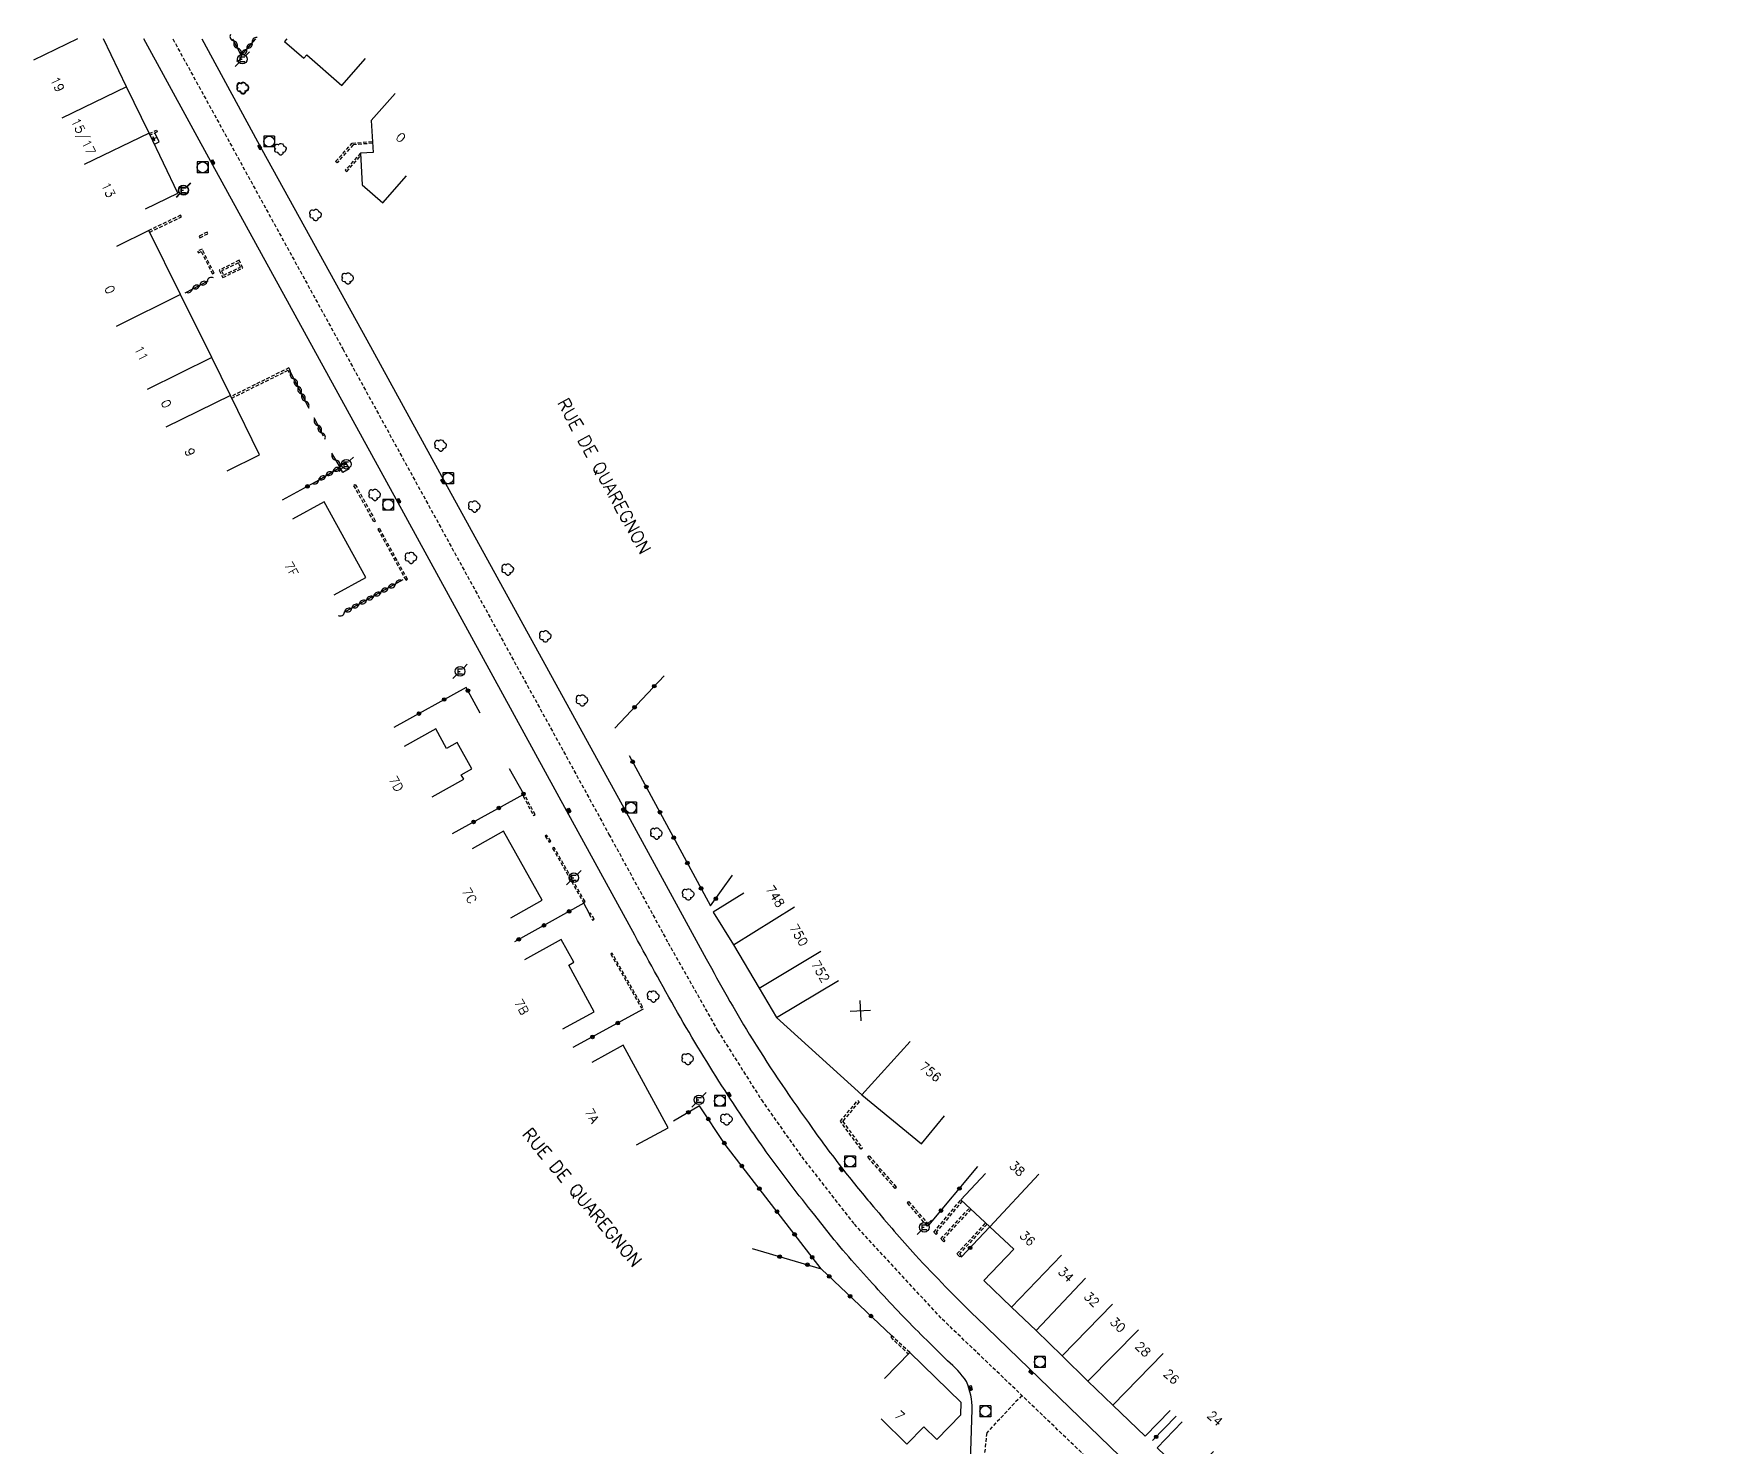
# Model space of a CAD drawing. Header units: millimetres. Extents: x 115000 to 116001, y 121999 to 123001.
# Drawn here: x 115766.2 to 116000, y 122804.6 to 123000.7 of the extents above; entities that cross this region are included whole.
import ezdxf
from ezdxf.enums import TextEntityAlignment as Align

# ---------------------------------------------------------------- set-up
doc = ezdxf.new("R2010")
doc.units = ezdxf.units.MM
doc.linetypes.add('DASHED', pattern=[0.75, 0.5, -0.25])
doc.layers.get('0').update_dxf_attribs({"linetype": 'CONTINUOUS'})
for name, color, linetype in [('W0001', 6, 'DASHED'), ('W0008', 7, 'CONTINUOUS'), ('W0100', 7, 'CONTINUOUS'), ('W0112', 1, 'DASHED'), ('W0300', 7, 'CONTINUOUS'), ('W0310', 3, 'CONTINUOUS'), ('W0322', 7, 'CONTINUOUS'), ('W0400', 7, 'CONTINUOUS'), ('W0420', 7, 'CONTINUOUS'), ('W0471', 7, 'CONTINUOUS'), ('W0989', 7, 'CONTINUOUS'), ('W0991', 7, 'CONTINUOUS'), ('W1102', 7, 'CONTINUOUS')]:
    doc.layers.add(name, color=color, linetype=linetype)
doc.styles.get("Standard").update_dxf_attribs({"font": 'romans.shx', "width": 0.85})

# ---------------------------------------------------------------- blocks, each defined once
blk = doc.blocks.new('t322o')
at = {"color": 0, "linetype": 'Continuous'}
for radius in [0.25, 0.15]:
    blk.add_circle((0, 0), radius, dxfattribs=at)
blk = doc.blocks.new('t310o')
at = {"color": 0, "linetype": 'Continuous'}
for centre, start, end in [((-0.5, 0.38), 216.8699, 323.1304), ((0.5, -0.37), 36.8699, 143.1303)]:
    blk.add_arc(centre, 0.625, start, end, dxfattribs=at)
blk = doc.blocks.new('t991o')
at = {"color": 0, "linetype": 'Continuous'}
for p, q in [((-1, 1), (1, -1)), ((-1, -1), (1, 1))]:
    blk.add_line(p, q, dxfattribs=at)
blk = doc.blocks.new('T471')
for p, q in [((-0.333334, 0.333334), (-0.333334, -0.333334)), ((-0.333334, 0.333334), (0.333334, 0.333334)), ((-0.333334, 0), (0, 0)), ((0.500001, 0.500001), (1.000002, 1.000002)), ((-0.500001, -0.500001), (-1.000002, -1.000002)), ((-0.333334, -0.333334), (0.333334, -0.333334))]:
    blk.add_line(p, q)
blk.add_ellipse((0, 0), major_axis=(0.471405, 0.471405), ratio=1, start_param=5.4977871438, end_param=11.780972451)
blk = doc.blocks.new('T300')
for p, q in [((-0.8, 0.51), (-0.86, 0.34)), ((-0.86, 0.34), (-0.86, 0.17)), ((-0.86, 0.17), (-0.74, 0.06)), ((-0.69, 0.63), (-0.8, 0.51)), ((-0.8, -0.06), (-0.74, 0.06)), ((-0.74, 0.06), (-0.69, 0.11)), ((-0.57, 0.69), (-0.69, 0.63)), ((-0.46, 0.69), (-0.57, 0.69)), ((-0.29, 0.63), (-0.46, 0.69)), ((-0.29, 0.63), (-0.17, 0.74)), ((-0.23, 0.57), (-0.29, 0.63)), ((-0.17, 0.74), (-0.06, 0.8)), ((-0.06, 0.8), (0.06, 0.8)), ((0.06, 0.8), (0.23, 0.74)), ((0.23, 0.74), (0.34, 0.63)), ((0.34, 0.63), (0.4, 0.51)), ((0.46, 0.46), (0.34, 0.46)), ((0.4, 0.51), (0.4, 0.46)), ((0.57, 0.4), (0.46, 0.46)), ((0.57, 0.4), (0.69, 0.29)), ((0.69, 0.29), (0.74, 0.17)), ((0.74, 0.06), (0.69, -0.17)), ((0.74, 0.17), (0.74, 0.06)), ((-0.8, -0.17), (-0.8, -0.06)), ((-0.8, -0.23), (-0.8, -0.17)), ((-0.74, -0.34), (-0.8, -0.23)), ((-0.69, -0.4), (-0.74, -0.34)), ((-0.51, -0.46), (-0.69, -0.4)), ((-0.4, -0.46), (-0.51, -0.46)), ((-0.4, -0.46), (-0.34, -0.46)), ((-0.34, -0.46), (-0.34, -0.4)), ((-0.34, -0.51), (-0.34, -0.46)), ((-0.29, -0.63), (-0.34, -0.51)), ((-0.17, -0.74), (-0.29, -0.63)), ((-0.06, -0.8), (-0.17, -0.74)), ((0.06, -0.8), (-0.06, -0.8)), ((0.17, -0.74), (0.06, -0.8)), ((0.23, -0.69), (0.17, -0.74)), ((0.29, -0.46), (0.23, -0.46)), ((0.29, -0.63), (0.23, -0.69)), ((0.46, -0.4), (0.29, -0.46)), ((0.34, -0.51), (0.29, -0.63)), ((0.34, -0.51), (0.34, -0.46)), ((0.57, -0.34), (0.46, -0.4)), ((0.63, -0.29), (0.57, -0.34)), ((0.69, -0.17), (0.63, -0.29))]:
    blk.add_line(p, q)
blk = doc.blocks.new('T420')
for p, q in [((0.75, 0.75), (-0.75, 0.75)), ((-0.75, 0.75), (-0.75, -0.75)), ((0.75, 0.75), (0.75, -0.75)), ((0.75, -0.75), (-0.75, -0.75))]:
    blk.add_line(p, q)
blk.add_ellipse((0, 0), major_axis=(-0.53, 0.53), ratio=1, start_param=3.926991, end_param=10.210176)
blk = doc.blocks.new('T400')
for p, q in [((-0.15, 0.3), (0.15, 0.3)), ((-0.15, -0.25), (-0.15, 0.3)), ((-0.15, 0.15), (0.15, 0.15)), ((-0.15, 0), (0.15, 0)), ((0.15, 0.3), (0.15, -0.25)), ((-0.15, -0.15), (0.15, -0.15)), ((-0.15, -0.25), (-0.15, -0.3)), ((-0.15, -0.3), (0.15, -0.3)), ((0.15, -0.3), (0.15, -0.25))]:
    blk.add_line(p, q)
blk = doc.blocks.new('t112o')
at = {"color": 0, "linetype": 'Continuous'}
for p, q in [((-0.5, 0.5), (0.5, 0.5)), ((-0.5, -0.5), (-0.5, 0.5)), ((0.5, 0.5), (0.5, -0.5)), ((0.5, -0.5), (-0.5, -0.5))]:
    blk.add_line(p, q, dxfattribs=at)

msp = doc.modelspace()

# ---------------------------------------------------------------- linework, layer by layer
at = {"layer": 'W0001'}
for points in [[(115785.56, 123000), (115809.17, 122956.95), (115846.12, 122889.56), (115854.34, 122874.49), (115861.2, 122862.32), (115867.28, 122852.7), (115872.88, 122844.77), (115880.1, 122835.53)], [(116000, 122720.2), (115975.06, 122742.53), (115960.77, 122756.36), (115914.41, 122801.15), (115892.24, 122822.39), (115880.1, 122835.53)], [(115903.44, 122811.66), (115902.41, 122810.58), (115898.56, 122806.46), (115897.92, 122800.32), (115897.1, 122776.05), (115895.45, 122729.35), (115894.62, 122702.88), (115894.44, 122683.28), (115892.42, 122639.87), (115891.51, 122627.42), (115889.13, 122609.38), (115886.74, 122593.99), (115874.56, 122536.94)]]:
    msp.add_lwpolyline(points, dxfattribs=at)
at = {"layer": 'W0008', "flags": 128}
for points in [[(115877.38, 122833.25), (115874.71, 122836.68, -0.0146), (115867.96, 122845.5, -0.012), (115862.66, 122853.31, -0.0128), (115856.04, 122864.13, -0.0059), (115849.7, 122875.56), (115840.29, 122892.8), (115816.57, 122936.11), (115791.13, 122982.48), (115781.52, 123000)], [(115789.57, 123000), (115797.93, 122984.65), (115812.51, 122958.23), (115823.39, 122938.35), (115848.22, 122893.15), (115859.62, 122872.28, 0.0109), (115865.58, 122861.84, 0.0176), (115873.8, 122849.54, 0.011), (115878.71, 122842.9, 0.008743), (115882.85, 122837.85)], [(115882.85, 122837.85, 0.0092), (115888.68, 122831.14, 0.0125), (115897.14, 122822.46), (115897.14, 122822.46), (115904.44, 122815.4), (115936.61, 122784.28), (115963.89, 122757.85, 0.0995), (115969.18, 122755.74, 0.1623), (115973.56, 122756.89), (115998.64, 122774.42, -0.002338), (116000, 122775.35, -0.0022)], [(115862.3, 122671.18), (115885.25, 122692.13, 0.0419), (115889.63, 122696.31, 0.0862), (115891.95, 122700.77, 0.0714), (115893.09, 122707.74), (115893.89, 122730.92), (115895.19, 122767.75), (115896.54, 122809.71), (115896.54, 122809.71, 0.1044), (115895.74, 122813.59, 0.0722), (115893.13, 122816.47), (115890.23, 122819.32, -0.0129), (115883.93, 122825.85, -0.00667), (115877.38, 122833.25)]]:
    msp.add_lwpolyline(points, format="xyb", dxfattribs=at)
at = {"layer": 'W0100', "flags": 128}
for points in [[(115781.76, 122976.41), (115786.27, 122978.57), (115782.28, 122986.89), (115779.15, 122993.36), (115775.93, 123000)], [(115775.94, 122999.99), (115775.95, 123000)], [(115783, 122985.4), (115783.65, 122985.72), (115783.06, 122986.94)], [(115793.11, 122940.04), (115797.6, 122942.24), (115793.57, 122950.47), (115790.96, 122955.76), (115786.64, 122964.5), (115782.25, 122973.4), (115777.76, 122971.19)], [(115807.98, 122922.82), (115812.36, 122925.23), (115806.56, 122935.75), (115802.18, 122933.34)], [(115832.49, 122877.98), (115836.85, 122880.43), (115831.48, 122889.99), (115827.12, 122887.54)], [(115864.83, 122881.38), (115860.58, 122878.74), (115863.39, 122874.21), (115866.97, 122868.22), (115869.39, 122864.15), (115881.22, 122853.4), (115889.52, 122846.6), (115892.68, 122850.47)], [(115849.94, 122846.44), (115854.34, 122848.83), (115848.11, 122860.28), (115843.72, 122857.9)], [(115898.4, 122842.47), (115894.98, 122838.82), (115898.99, 122835.07), (115902.31, 122831.97), (115898.14, 122827.62), (115902.02, 122823.9), (115905.42, 122820.67), (115909.05, 122817.15), (115912.62, 122813.65), (115916.09, 122810.29), (115920.57, 122805.99), (115920.57, 122805.99), (115924.03, 122809.59)], [(115883.89, 122808.39), (115887.45, 122804.89), (115889.84, 122807.31), (115891.62, 122805.56), (115894.95, 122808.95), (115895, 122810.68), (115887.88, 122817.6), (115887.88, 122817.6), (115884.39, 122814.02)], [(115925.68, 122808), (115922.24, 122804.38), (115926.6, 122800.23), (115926.6, 122800.23), (115930.04, 122803.86)]]:
    msp.add_lwpolyline(points, dxfattribs=at)
at = {"layer": 'W0100'}
for points in [[(115801.38, 123000), (115801.08, 122999.65), (115803.75, 122997.32), (115804.16, 122997.8), (115809.05, 122993.53), (115812.33, 122997.3)], [(115816.44, 122992.42), (115813.12, 122988.69), (115813.36, 122984.23), (115811.61, 122984.13), (115811.86, 122979.75), (115814.72, 122977.24), (115818.02, 122981)], [(115783.36, 122986.33), (115782.7, 122986.01), (115783.08, 122985.88), (115782.84, 122986.39), (115782.7, 122986.01)], [(115821.57, 122894.78), (115825.95, 122897.2), (115825.61, 122897.82), (115827.08, 122898.64), (115825.05, 122902.31), (115823.57, 122901.49), (115822.07, 122904.2), (115817.69, 122901.78)], [(115839.69, 122862.54), (115844.08, 122864.94), (115840.54, 122871.41), (115841.24, 122871.8), (115839.48, 122874.96), (115834.37, 122872.12)]]:
    msp.add_lwpolyline(points, dxfattribs=at)
at = {"layer": 'W0112'}
for points in [[(115782.3, 122986.85), (115783.28, 122987.32), (115783.39, 122987.09), (115782.41, 122986.62)], [(115813.29, 122985.52), (115810.6, 122985.28), (115808.36, 122982.8), (115808.17, 122982.97), (115810.48, 122985.52), (115813.27, 122985.77)], [(115811.61, 122984.13), (115809.51, 122981.76), (115809.7, 122981.59), (115811.63, 122983.78)], [(115782.36, 122973.18), (115786.76, 122975.29), (115786.65, 122975.52), (115782.25, 122973.4)], [(115793.74, 122950.12), (115801.56, 122953.99), (115801.69, 122953.73), (115801.91, 122953.84), (115801.68, 122954.33), (115793.64, 122950.35)], [(115895.17, 122838.65), (115891.56, 122834.35), (115891.73, 122834.19), (115891.56, 122834.01), (115891.22, 122834.33), (115894.98, 122838.82)], [(115896.38, 122837.52), (115892.53, 122833.4), (115892.76, 122833.19), (115892.59, 122833), (115892.17, 122833.39), (115896.19, 122837.69)], [(115898.61, 122835.42), (115894.78, 122831.33), (115895.01, 122831.1), (115894.84, 122830.92), (115894.43, 122831.32), (115898.43, 122835.6)], [(115887.88, 122817.6), (115885.41, 122819.92), (115885.23, 122819.74), (115887.71, 122817.42)]]:
    msp.add_lwpolyline(points, dxfattribs=at)
for points in [[(115789.31, 122972.39), (115790.44, 122972.96), (115790.33, 122973.19), (115789.2, 122972.61)], [(115789.11, 122970.28), (115789.51, 122970.48), (115791.07, 122967.37), (115791.29, 122967.48), (115789.63, 122970.82), (115789, 122970.51)], [(115794.77, 122969.26), (115792, 122967.89), (115792.51, 122966.86), (115795.27, 122968.2)], [(115794.66, 122968.92), (115792.34, 122967.78), (115792.63, 122967.2), (115794.94, 122968.32)], [(115813.49, 122932.93), (115810.68, 122938.02), (115810.9, 122938.14), (115813.71, 122933.05)], [(115818.14, 122924.97), (115814.27, 122932.02), (115814.05, 122931.9), (115817.92, 122924.85)], [(115834.21, 122894.87), (115835.62, 122892.18), (115835.85, 122892.3), (115834.44, 122894.98)], [(115838.03, 122888.6), (115837.46, 122889.45), (115837.25, 122889.31), (115837.82, 122888.46)], [(115842.79, 122880.23), (115838.51, 122887.72), (115838.3, 122887.6), (115842.57, 122880.11)], [(115844.06, 122877.77), (115843.57, 122878.62), (115843.35, 122878.5), (115843.85, 122877.64)], [(115850.79, 122865.62), (115846.57, 122873.06), (115846.36, 122872.94), (115850.58, 122865.49)], [(115880.85, 122852.43), (115878.56, 122849.72), (115881.3, 122846), (115881.1, 122845.85), (115878.24, 122849.73), (115880.66, 122852.59)], [(115885.86, 122840.37), (115882.03, 122844.77), (115882.22, 122844.93), (115886.05, 122840.54)], [(115887.72, 122838.59), (115890.53, 122835.32), (115890.34, 122835.16), (115887.53, 122838.43)]]:
    msp.add_lwpolyline(points, close=True, dxfattribs=at)
at = {"layer": 'W0310', "flags": 128}
for points in [[(115793.86, 123000), (115795.07, 122997.69), (115797.08, 123000)], [(115787.26, 122964.75), (115790.45, 122966.41)], [(115804.49, 122948.69), (115801.86, 122953.81)], [(115806.48, 122944.84), (115805.19, 122947.38)], [(115805.32, 122938.46), (115808.81, 122940.53), (115807.62, 122942.5)]]:
    msp.add_lwpolyline(points, dxfattribs=at)
at = {"layer": 'W0310'}
msp.add_lwpolyline([(115817.49, 122924.88), (115809.32, 122920.38)], dxfattribs=at)
at = {"layer": 'W0322'}
for p, q in [((115890.53, 122835.32), (115897.34, 122843.46)), ((115895.03, 122830.84), (115898.99, 122835.07)), ((115921.6, 122805.39), (115924.86, 122808.79))]:
    msp.add_line(p, q, dxfattribs=at)
for points in [[(115805.32, 122938.46), (115800.75, 122935.94)], [(115850.85, 122865.28), (115841.11, 122859.95)]]:
    msp.add_lwpolyline(points, dxfattribs=at)
at = {"layer": 'W0322', "flags": 128}
for points in [[(115846.94, 122904.28), (115853.76, 122911.59)], [(115828.24, 122906.38), (115826.29, 122909.97), (115816.25, 122904.39)], [(115848.94, 122900.51), (115860.23, 122879.62), (115863.28, 122883.88)], [(115824.41, 122889.67), (115834.28, 122895.13), (115832.31, 122898.68)], [(115843.41, 122878.53), (115842.63, 122880), (115832.98, 122874.64)], [(115865.99, 122832.04), (115875.57, 122829.25), (115862.27, 122846.5), (115858.68, 122851.87), (115855.06, 122849.74)], [(115885.41, 122819.92), (115875.57, 122829.25), (115875.57, 122829.25)]]:
    msp.add_lwpolyline(points, dxfattribs=at)
at = {"layer": 'W1102'}
for p, q in [((115772.31, 123000), (115766.24, 122997.06)), ((115779.15, 122993.36), (115770.15, 122989)), ((115782.28, 122986.89), (115773.27, 122982.56)), ((115786.64, 122964.5), (115777.68, 122960.07)), ((115790.96, 122955.76), (115782, 122951.32)), ((115793.57, 122950.47), (115784.59, 122946.08)), ((115863.39, 122874.21), (115871.89, 122879.49)), ((115866.97, 122868.22), (115875.55, 122873.35)), ((115869.39, 122864.15), (115877.99, 122869.26)), ((115881.22, 122853.4), (115887.95, 122860.8)), ((115898.99, 122835.07), (115905.82, 122842.38)), ((115902.02, 122823.9), (115908.94, 122831.12)), ((115905.42, 122820.67), (115912.3, 122827.92)), ((115909.05, 122817.15), (115916.01, 122824.32)), ((115912.62, 122813.65), (115919.62, 122820.79)), ((115916.09, 122810.29), (115923.04, 122817.47))]:
    msp.add_line(p, q, dxfattribs=at)

# ---------------------------------------------------------------- block references
at = {"layer": 'W0112', "rotation": 28.74822474321721}
msp.add_blockref('t112o', (115809.36, 122940.5), dxfattribs=at)
at = {"layer": 'W0300'}
for p in [(115795.3, 122993.2), (115795.33, 122993.13), (115800.54, 122984.67), (115805.41, 122975.55), (115809.88, 122966.73), (115822.77, 122943.53), (115813.62, 122936.68), (115827.46, 122935.06), (115818.66, 122927.93), (115832.1, 122926.32), (115837.31, 122917.05), (115842.41, 122908.15), (115852.74, 122889.66), (115857.15, 122881.21), (115852.3, 122867.03), (115857.08, 122858.35), (115862.47, 122849.97)]:
    msp.add_blockref('T300', p, dxfattribs=at)
at = {"layer": 'W0310'}
for p, rotation in [((115794.01, 122999.72), 297.5887398758873), ((115796.6, 122999.45), 48.92975287289038), ((115794.54, 122998.7), 297.5887398758873), ((115795.08, 122997.71), 48.92975287289038), ((115795.84, 122998.58), 48.92975287289038), ((115788.29, 122965.28), 27.50811813222152), ((115789.31, 122965.82), 27.50811813222152), ((115790.33, 122966.35), 27.50811813222152), ((115802.38, 122952.8), 117.1493995691099), ((115802.91, 122951.77), 117.1493995691099), ((115803.44, 122950.74), 117.1493995691099), ((115803.96, 122949.72), 117.1493995691099), ((115805.71, 122946.35), 116.8665201278299), ((115806.23, 122945.32), 116.8665201278299), ((115808.22, 122941.51), 121.2323632830923), ((115805.82, 122938.76), 30.69585849911452), ((115806.81, 122939.35), 30.69585849911452), ((115807.81, 122939.94), 30.69585849911452), ((115808.8, 122940.52), 30.69585849911452), ((115812.44, 122922.09), 208.8536584238081), ((115813.45, 122922.65), 208.8536584238081), ((115814.46, 122923.21), 208.8536584238081), ((115815.47, 122923.77), 208.8536584238081), ((115816.48, 122924.32), 208.8536584238081), ((115809.4, 122920.42), 208.8536584238081), ((115810.41, 122920.98), 208.8536584238081), ((115811.42, 122921.54), 208.8536584238081)]:
    msp.add_blockref('t310o', p, dxfattribs=dict(at, rotation=rotation))
at = {"layer": 'W0322'}
for p, rotation in [((115804.25, 122937.87), 208.8536584234697), ((115826.53, 122909.51), 118.5654396828544), ((115852.4, 122910.13), 46.95994188857239), ((115819.74, 122906.33), 209.0351201273625), ((115823.24, 122908.28), 209.0351201273625), ((115849.67, 122907.21), 46.95994188857239), ((115849.4, 122899.65), 298.3922139218624), ((115834.25, 122895.18), 119.0636593364003), ((115851.31, 122896.14), 298.3922139218624), ((115830.83, 122893.22), 28.98651724310387), ((115853.21, 122892.62), 298.3922139218624), ((115827.33, 122891.29), 28.98651724310387), ((115855.11, 122889.1), 298.3922139218624), ((115857.01, 122885.58), 298.3922139218624), ((115858.91, 122882.06), 298.3922139218624), ((115860.95, 122880.62), 54.4153268341567), ((115840.58, 122878.86), 209.0447424131948), ((115837.09, 122876.92), 209.0447424131948), ((115833.59, 122874.98), 209.0447424131948), ((115847.34, 122863.36), 208.6878357246468), ((115843.83, 122861.44), 208.6878357246468), ((115857.15, 122850.97), 210.4516690415337), ((115859.92, 122850.03), 123.6999117810348), ((115862.13, 122846.7), 123.6999117810348), ((115864.56, 122843.52), 127.6344307316136), ((115867.01, 122840.36), 127.6344307316136), ((115894.77, 122840.39), 50.05390104468577), ((115869.45, 122837.19), 127.6344307316136), ((115892.21, 122837.33), 50.05390104468577), ((115871.89, 122834.02), 127.6344307316136), ((115896.26, 122832.15), 46.91995601143844), ((115869.83, 122830.92), 343.7411600223904), ((115873.67, 122829.8), 343.7411600223904), ((115874.33, 122830.85), 127.6344307316136), ((115876.7, 122828.18), 136.5268998701806), ((115879.6, 122825.43), 136.5268998701806), ((115882.5, 122822.68), 136.5268998701806), ((115922.09, 122805.91), 46.17539060274273)]:
    msp.add_blockref('t322o', p, dxfattribs=dict(at, rotation=rotation))
at = {"layer": 'W0400'}
for p, rotation in [((115797.62, 122984.96), 28.57523756735578), ((115791.1, 122982.89), 29.55018820798302), ((115823.07, 122938.59), 28.77727283147768), ((115816.93, 122935.86), 28.77727283094579), ((115840.55, 122892.87), 28.77727283030702), ((115848.13, 122892.91), 208.777272830966), ((115862.79, 122853.44), 32.33261806043689), ((115878.37, 122843.06), 38.07303299983344), ((115896.32, 122812.69), 15.54762334670291), ((115904.72, 122814.88), 228.0643045809059)]:
    msp.add_blockref('T400', p, dxfattribs=dict(at, rotation=rotation))
at = {"layer": 'W0420'}
for p in [(115798.94, 122985.75), (115789.7, 122982.17), (115823.78, 122938.99), (115815.45, 122935.32), (115849.17, 122893.26), (115861.51, 122852.55), (115879.59, 122844.15), (115905.95, 122816.31), (115898.38, 122809.46)]:
    msp.add_blockref('T420', p, dxfattribs=at)
at = {"layer": 'W0471'}
for p in [(115795.21, 122997.19), (115787.01, 122979.02), (115787.06, 122978.98), (115809.64, 122940.95), (115825.45, 122912.19), (115841.24, 122883.54), (115858.61, 122852.7), (115889.9, 122835.01)]:
    msp.add_blockref('T471', p, dxfattribs=at)
at = {"layer": 'W0991', "rotation": 317.7451674584737}
msp.add_blockref('t991o', (115881.02, 122865.06), dxfattribs=at)

# ---------------------------------------------------------------- texts
at = {"layer": 'W0989'}
for rotation, p in [(298.7323, (115845.38, 122939.26)), (309.9177, (115842.33, 122839.09))]:
    msp.add_text('RUE DE QUAREGNON', height=1.75, rotation=rotation, dxfattribs=at).set_placement(p, align=Align.MIDDLE)
at = {"layer": 'W0991'}
for s, rotation, p in [('19', 295.8408, (115769.55, 122993.69)), ('15/17', 295.8384, (115773.07, 122986.42)), ('0', 318.8383, (115817.21, 122986.3)), ('13', 295.6289, (115776.61, 122979.05)), ('0', 296.2856, (115776.82, 122965.19)), ('11', 296.2856, (115781.18, 122956.36)), ('0', 296.3063, (115784.65, 122949.35)), ('9', 296.0422, (115787.95, 122942.62)), ('7F', 298.8537, (115802.02, 122926.39)), ('7D', 299.0043, (115816.57, 122896.58)), ('7C', 299.327, (115826.75, 122881.05)), ('748', 301.842, (115869.21, 122880.96)), ('750', 300.8365, (115872.48, 122875.57)), ('752', 300.7306, (115875.49, 122870.53)), ('7B', 299.0447, (115833.99, 122865.6)), ('756', 320.6834, (115890.75, 122856.58)), ('7A', 298.5153, (115843.76, 122850.5)), ('38', 316.92, (115902.79, 122843.16)), ('36', 316.92, (115904.23, 122833.47)), ('34', 316.4685, (115909.57, 122828.45)), ('32', 315.8357, (115913.15, 122825.01)), ('30', 315.5807, (115916.78, 122821.47)), ('28', 315.9358, (115920.27, 122818.07)), ('26', 316.1463, (115924.22, 122814.27)), ('7', 315.8008, (115886.47, 122808.88)), ('24', 316.4115, (115930.28, 122808.47))]:
    msp.add_text(s, height=1.25, rotation=rotation, dxfattribs=at).set_placement(p, align=Align.MIDDLE)

doc.saveas('drawing.dxf')
